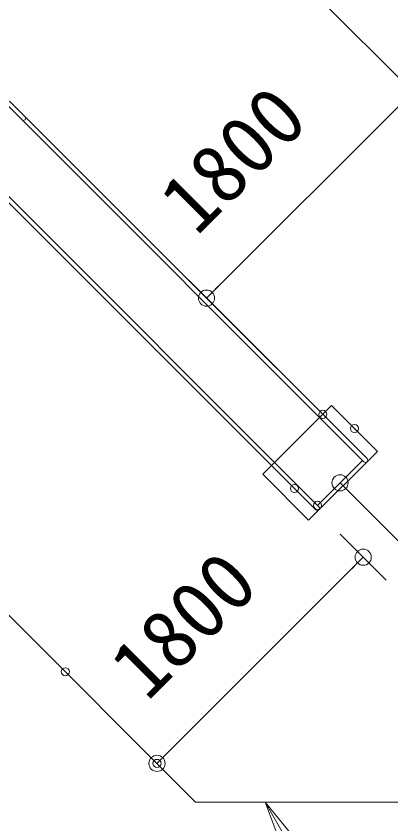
# Model space of a CAD drawing. Units: millimetres, scale not verified. Extents: x 0 to 420, y 0 to 297.
# Drawn here: x 209.43 to 221, y 222.92 to 247.85 of the extents above; entities that cross this region are included whole.
import ezdxf
from ezdxf.enums import TextEntityAlignment as Align

# ---------------------------------------------------------------- set-up
doc = ezdxf.new("R2010")
doc.units = ezdxf.units.MM
doc.header["$LTSCALE"] = 0.5
doc.header["$PDMODE"] = 32
doc.header["$PDSIZE"] = 0.25
doc.linetypes.add('USER2', pattern=[19.05, 12.7, -6.35])
doc.linetypes.add('USER3', pattern=[63.5, 31.75, -6.35, 6.35, -6.35, 6.35, -6.35])
doc.layers.add('LY_5', color=2, linetype='Continuous', lineweight=18)
doc.layers.add('LY_6', color=7, linetype='Continuous', lineweight=0)
doc.styles.add('ＭＳ ゴシック', font='')
doc.styles.get('ＭＳ ゴシック').set_extended_font_data('MS Gothic')

# ---------------------------------------------------------------- blocks, each defined once
blk = doc.blocks.new('-013-_DOTBLANK')
at = {"color": 7, "linetype": 'Continuous', "lineweight": 0}
blk.add_line((-0.5, 0), (-1, 0), dxfattribs=at)
blk.add_circle((0, 0), 0.5, dxfattribs=at)
blk = doc.blocks.new('-003-_U3')
at = {"color": 7, "linetype": 'Continuous', "lineweight": 0}
for p, q in [((-1, 0.1667), (0, 0)), ((0, 0), (-1, 0)), ((-1, -0.1667), (0, 0))]:
    blk.add_line(p, q, dxfattribs=at)

msp = doc.modelspace()

# ---------------------------------------------------------------- linework, layer by layer
at = {"layer": 'LY_5', "color": 7, "linetype": 'USER3', "lineweight": 0}
for p, q in [((229.2821, 237.9032), (211.2206, 255.9647)), ((214.9731, 223.5942), (209.0596, 229.5077)), ((223.7178, 223.5942), (214.9731, 223.5942))]:
    msp.add_line(p, q, dxfattribs=at)
at = {"layer": 'LY_5', "color": 7, "lineweight": 0}
for p, q in [((220.166, 234.0991), (209.1326, 245.1325)), ((220.2622, 234.1952), (209.2288, 245.2287)), ((218.6811, 232.6141), (207.6477, 243.6476)), ((218.7773, 232.7103), (207.7438, 243.7438)), ((218.7345, 232.7531), (220.1233, 234.1418))]:
    msp.add_line(p, q, dxfattribs=at)
at = {"layer": 'LY_5', "color": 7, "linetype": 'USER2', "lineweight": 0}
for p, q in [((217.0449, 233.7102), (219.1662, 235.8315)), ((219.1662, 235.8315), (220.5804, 234.4173)), ((220.5804, 234.4173), (218.4591, 232.2959)), ((218.4591, 232.2959), (217.0449, 233.7102))]:
    msp.add_line(p, q, dxfattribs=at)
at = {"layer": 'LY_5', "color": 7, "lineweight": 0}
for centre in [(209.6594, 244.7018), (220.2141, 234.1471), (218.7292, 232.6622)]:
    msp.add_arc(centre, 0.068, 225, 45, dxfattribs=at)
at = {"layer": 'LY_6'}
for p, q in [((215.308, 239.1494), (221.672, 245.5134)), ((217.4819, 236.9756), (214.6009, 239.8565)), ((219.4289, 233.4475), (226.4999, 226.3764)), ((219.4363, 231.8589), (220.8505, 230.4447)), ((220.1434, 231.1518), (213.7794, 224.7879))]:
    msp.add_line(p, q, dxfattribs=at)
for p in [(218.8961, 235.5614), (219.8733, 235.1244), (219.8733, 235.1244), (218.0221, 233.2732), (218.7345, 232.7531), (210.951, 227.6163), (213.7794, 224.7879)]:
    msp.add_point(p, dxfattribs=at)

# ---------------------------------------------------------------- block references
for name, p, xscale, yscale, rotation in [('-013-_DOTBLANK', (215.308, 239.1494), 0.5, 0.5, 225), ('-013-_DOTBLANK', (219.4289, 233.4475), 0.5, 0.5, 135), ('-013-_DOTBLANK', (220.1434, 231.1518), 0.5, 0.5, 45), ('-013-_DOTBLANK', (213.7794, 224.7879), 0.5, 0.5, 225), ('-003-_U3', (217.1149, 223.5942), 3, 3, 120)]:
    msp.add_blockref(name, p, dxfattribs=dict(at, xscale=xscale, yscale=yscale, rotation=rotation))

# ---------------------------------------------------------------- texts
at = {"layer": 'LY_6', "style": 'ＭＳ ゴシック'}
for p in [(215.3884, 240.6441), (213.8599, 226.2825)]:
    msp.add_text('1800', height=1.833, rotation=45, dxfattribs=at).set_placement(p, align=Align.BOTTOM_LEFT)

doc.saveas('drawing.dxf')
